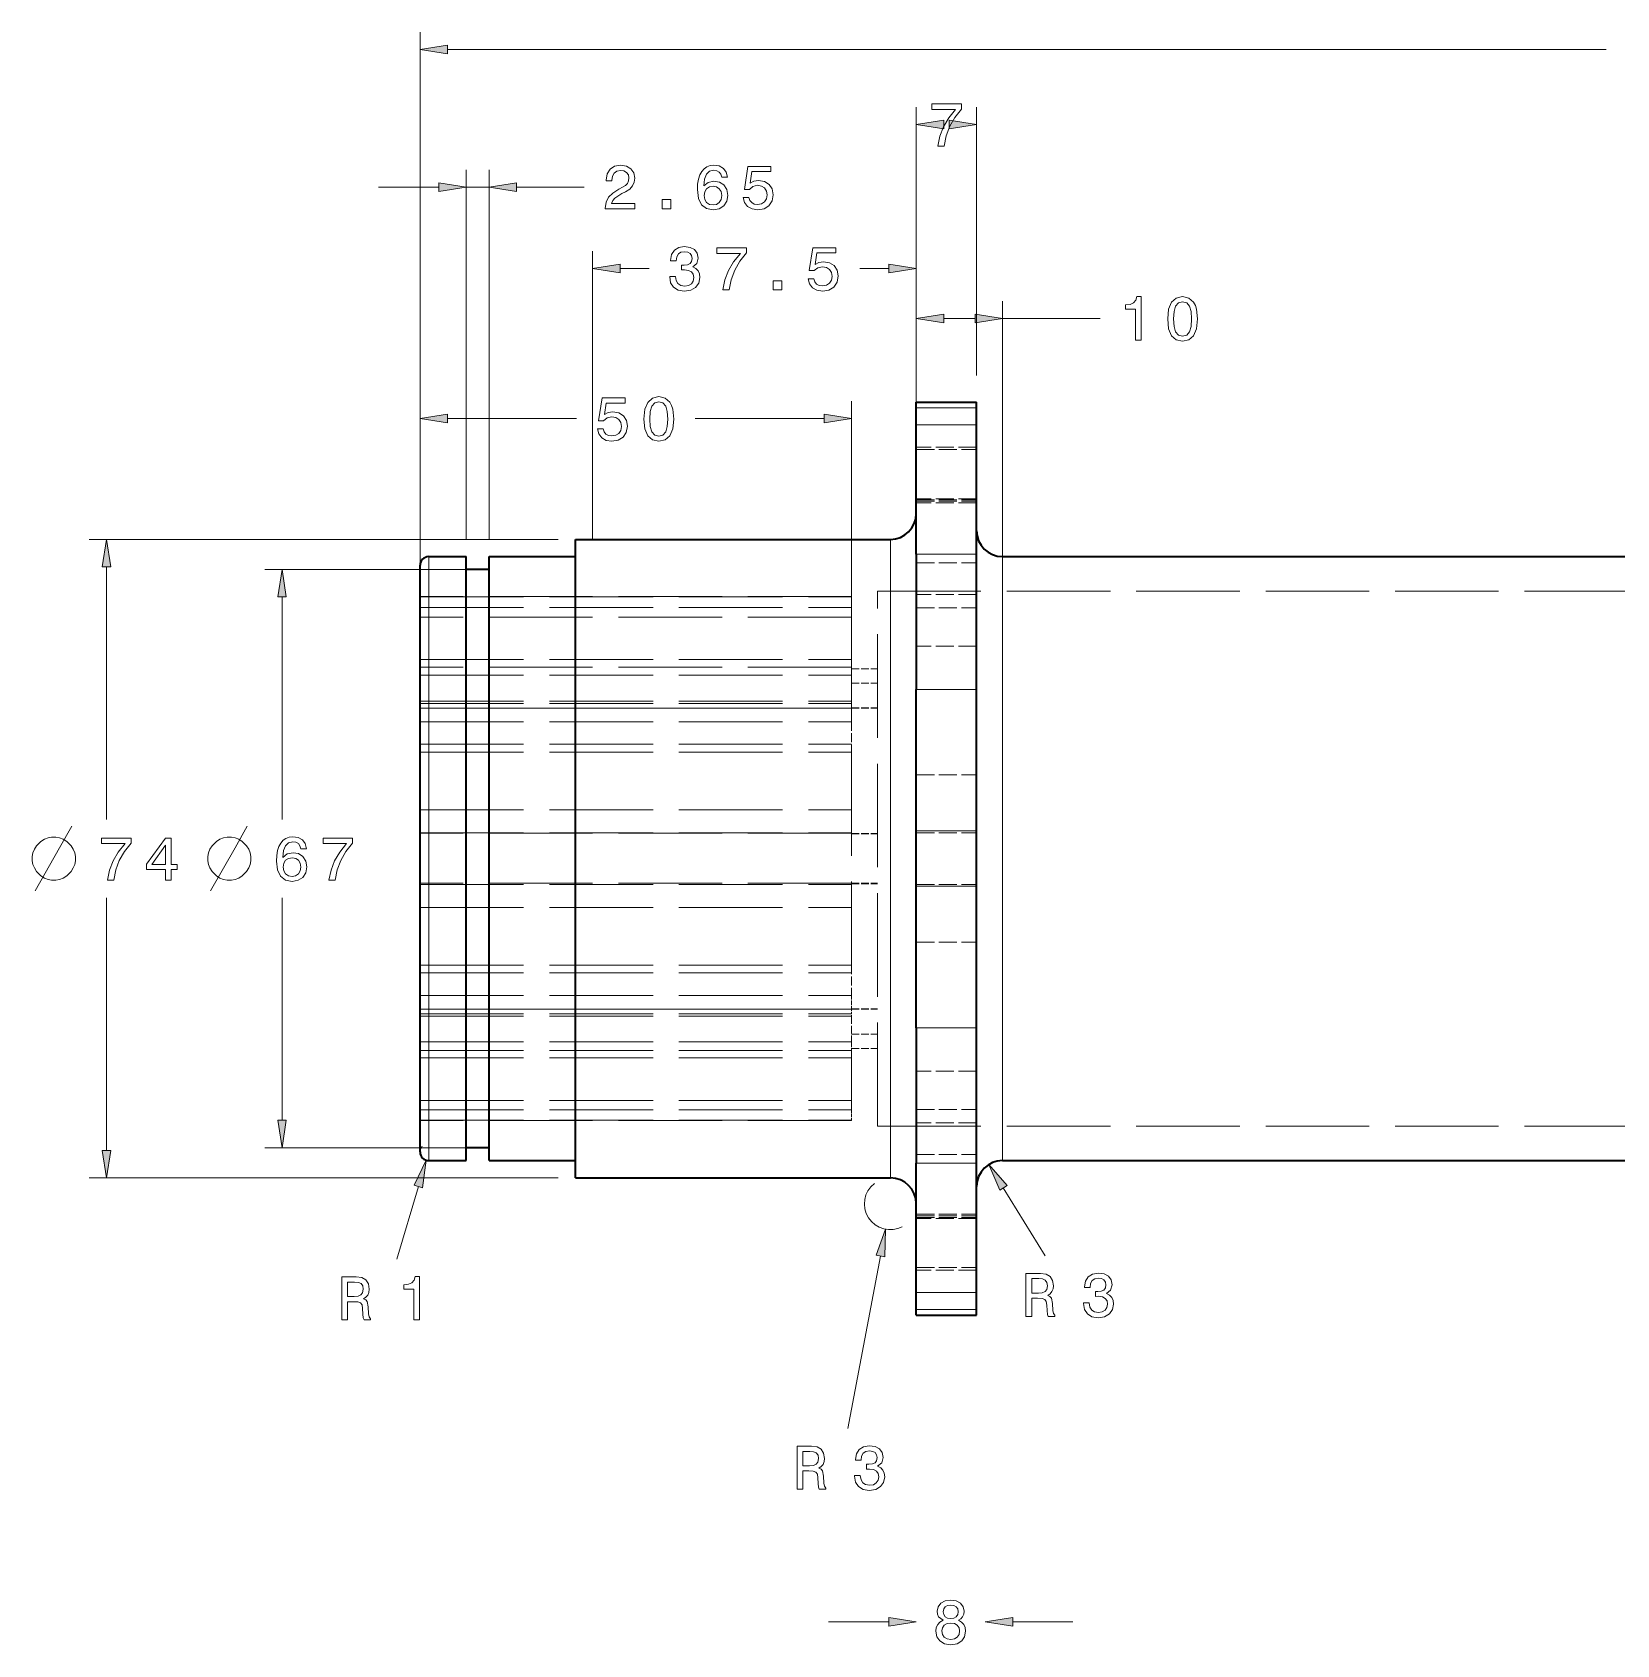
# Model space of a CAD drawing. Extents: x -14 to 541, y 210 to 400.
# Drawn here: x -13.6 to 170, y 212.9 to 399.8 of the extents above; entities that cross this region are included whole.
import ezdxf

# ---------------------------------------------------------------- set-up
doc = ezdxf.new("R2010")
doc.units = 0
doc.linetypes.add('DASHED', pattern=[15, 12, -3])

msp = doc.modelspace()

# ---------------------------------------------------------------- linework, layer by layer
at = {"color": 3, "lineweight": 13}
for p, q in [((31.36, 328.58), (31.36, 399.77)), ((34.54, 397.77), (168.82, 397.77)), ((88.86, 359.99), (88.86, 391.07)), ((95.86, 359.99), (95.86, 391.07)), ((36.71, 340.99), (36.71, 383.82)), ((39.36, 340.99), (39.36, 383.82)), ((51.36, 340.99), (51.36, 374.4)), ((88.86, 340.99), (88.86, 374.4)), ((88.86, 302.99), (88.86, 368.6)), ((98.86, 302.99), (98.86, 368.6)), ((31.36, 319.25), (31.36, 357)), ((81.36, 319.25), (81.36, 357)), ((47.36, 340.99), (-6.98, 340.99)), ((-4.98, 308.52), (-4.98, 337.82)), ((37.36, 337.49), (13.36, 337.49)), ((15.36, 308.52), (15.36, 334.32)), ((-4.98, 270.17), (-4.98, 299.46)), ((15.36, 273.67), (15.36, 299.46)), ((37.36, 270.49), (13.36, 270.49)), ((47.36, 266.99), (-6.98, 266.99)), ((84.72, 257.92), (80.95, 237.94))]:
    msp.add_line(p, q, dxfattribs=at)
at = {"color": 3, "lineweight": 13, "ltscale": 0.174624}
for p, q in [((26.55, 381.82), (33.54, 381.82)), ((78.7, 215.52), (85.69, 215.52)), ((100.04, 215.52), (107.02, 215.52))]:
    msp.add_line(p, q, dxfattribs=at)
at = {"color": 3, "lineweight": 13, "ltscale": 0.06625}
msp.add_line((36.71, 381.82), (39.36, 381.82), dxfattribs=at)
at = {"color": 3, "lineweight": 13, "ltscale": 0.19595}
msp.add_line((42.54, 381.82), (50.37, 381.82), dxfattribs=at)
at = {"color": 3, "lineweight": 13, "ltscale": 0.084216}
for p, q in [((54.54, 372.4), (57.9, 372.4)), ((82.32, 372.4), (85.69, 372.4))]:
    msp.add_line(p, q, dxfattribs=at)
at = {"color": 3, "lineweight": 13, "ltscale": 0.091249}
msp.add_line((92.04, 366.6), (95.69, 366.6), dxfattribs=at)
at = {"color": 3, "lineweight": 13, "ltscale": 0.283326}
msp.add_line((98.86, 366.6), (110.19, 366.6), dxfattribs=at)
at = {"color": 7, "lineweight": 35, "ltscale": 0.016118}
for p, q in [((88.86, 356.25), (88.86, 356.9)), ((95.86, 356.25), (95.86, 356.9)), ((88.86, 251.09), (88.86, 251.73)), ((95.86, 251.09), (95.86, 251.73))]:
    msp.add_line(p, q, dxfattribs=at)
at = {"color": 7, "lineweight": 35, "ltscale": 0.175}
for p, q in [((88.86, 356.9), (95.86, 356.9)), ((88.86, 251.09), (95.86, 251.09))]:
    msp.add_line(p, q, dxfattribs=at)
at = {"color": 7, "lineweight": 13, "ltscale": 0.175}
for p, q in [((88.86, 356.25), (95.86, 356.25)), ((88.86, 354.26), (95.86, 354.26)), ((88.86, 339.28), (95.86, 339.28)), ((88.86, 323.6), (95.86, 323.6)), ((88.86, 307.21), (95.86, 307.21)), ((88.86, 300.78), (95.86, 300.78)), ((88.86, 284.39), (95.86, 284.39)), ((95.86, 268.7), (88.86, 268.7)), ((95.86, 253.72), (88.86, 253.72)), ((88.86, 251.73), (95.86, 251.73))]:
    msp.add_line(p, q, dxfattribs=at)
at = {"color": 7, "lineweight": 35, "ltscale": 0.049664}
for p, q in [((88.86, 354.26), (88.86, 356.25)), ((95.86, 354.26), (95.86, 356.25)), ((88.86, 251.73), (88.86, 253.72)), ((95.86, 251.73), (95.86, 253.72))]:
    msp.add_line(p, q, dxfattribs=at)
at = {"color": 3, "lineweight": 13, "ltscale": 0.373895}
for p, q in [((34.54, 355), (49.49, 355)), ((63.23, 355), (78.19, 355))]:
    msp.add_line(p, q, dxfattribs=at)
at = {"color": 7, "lineweight": 35, "ltscale": 0.374565}
for p, q in [((88.86, 339.28), (88.86, 354.26)), ((95.86, 339.28), (95.86, 354.26)), ((88.86, 253.72), (88.86, 268.7)), ((95.86, 253.72), (95.86, 268.7))]:
    msp.add_line(p, q, dxfattribs=at)
at = {"color": 7, "linetype": 'DASHED', "lineweight": 13, "ltscale": 0.175}
for p, q in [((95.86, 351.69), (88.86, 351.69)), ((88.86, 351.4), (95.86, 351.4)), ((95.86, 345.69), (88.86, 345.69)), ((88.86, 345.58), (95.86, 345.58)), ((88.86, 345.41), (95.86, 345.41)), ((95.86, 345.21), (88.86, 345.21)), ((88.86, 338.28), (95.86, 338.28)), ((95.86, 334.62), (88.86, 334.62)), ((88.86, 333.07), (95.86, 333.07)), ((95.86, 328.62), (88.86, 328.62)), ((88.86, 313.69), (95.86, 313.69)), ((88.86, 306.99), (95.86, 306.99)), ((88.86, 300.99), (95.86, 300.99)), ((88.86, 294.3), (95.86, 294.3)), ((95.86, 279.37), (88.86, 279.37)), ((88.86, 274.91), (95.86, 274.91)), ((95.86, 273.37), (88.86, 273.37)), ((88.86, 269.71), (95.86, 269.71)), ((88.86, 262.77), (95.86, 262.77)), ((88.86, 262.58), (95.86, 262.58)), ((88.86, 262.4), (95.86, 262.4)), ((95.86, 262.29), (88.86, 262.29)), ((88.86, 256.59), (95.86, 256.59)), ((95.86, 256.29), (88.86, 256.29))]:
    msp.add_line(p, q, dxfattribs=at)
at = {"color": 7, "lineweight": 35}
for p, q in [((49.36, 266.99), (49.36, 340.99)), ((49.36, 340.99), (85.86, 340.99)), ((36.71, 268.99), (36.71, 338.99)), ((39.36, 268.99), (39.36, 338.99)), ((98.86, 338.99), (304.36, 338.99)), ((31.36, 269.99), (31.36, 337.99)), ((98.86, 268.99), (304.36, 268.99)), ((49.36, 266.99), (85.86, 266.99))]:
    msp.add_line(p, q, dxfattribs=at)
at = {"color": 7, "linetype": 'DASHED', "lineweight": 13}
for p, q in [((85.86, 266.99), (85.86, 340.99)), ((32.36, 268.99), (32.36, 338.99)), ((98.86, 268.99), (98.86, 338.99)), ((84.36, 334.99), (272.36, 334.99)), ((84.36, 272.99), (84.36, 334.99)), ((81.36, 334.36), (31.36, 334.36)), ((31.36, 334.32), (81.36, 334.32)), ((31.36, 333.1), (81.36, 333.1)), ((81.36, 331.99), (31.36, 331.99)), ((31.36, 327.08), (81.36, 327.08)), ((81.36, 326.19), (31.36, 326.19)), ((31.36, 325.24), (81.36, 325.24)), ((31.36, 322.25), (81.36, 322.25)), ((31.36, 321.98), (81.36, 321.98)), ((81.36, 321.44), (31.36, 321.44)), ((31.36, 321.43), (81.36, 321.43)), ((81.36, 321.42), (31.36, 321.42)), ((31.36, 319.84), (81.36, 319.84)), ((31.36, 317.25), (81.36, 317.25)), ((31.36, 316.33), (81.36, 316.33)), ((81.36, 316.33), (81.36, 291.65)), ((31.36, 309.64), (81.36, 309.64)), ((31.36, 306.98), (81.36, 306.98)), ((81.36, 306.93), (31.36, 306.93)), ((81.36, 301.13), (31.36, 301.13)), ((31.36, 301), (81.36, 301)), ((31.36, 298.34), (81.36, 298.34)), ((31.36, 291.65), (81.36, 291.65)), ((31.36, 290.74), (81.36, 290.74)), ((31.36, 288.14), (81.36, 288.14)), ((31.36, 286.56), (81.36, 286.56)), ((81.36, 286.56), (31.36, 286.56)), ((81.36, 286.54), (31.36, 286.54)), ((31.36, 286), (81.36, 286)), ((31.36, 285.73), (81.36, 285.73)), ((31.36, 282.74), (81.36, 282.74)), ((31.36, 281.76), (81.36, 281.76)), ((31.36, 280.91), (81.36, 280.91)), ((31.36, 275.96), (81.36, 275.96)), ((31.36, 274.88), (81.36, 274.88)), ((31.36, 273.66), (81.36, 273.66)), ((81.36, 273.62), (31.36, 273.62)), ((84.36, 272.99), (272.36, 272.99))]:
    msp.add_line(p, q, dxfattribs=at)
at = {"color": 7, "lineweight": 13}
for p, q in [((85.86, 266.99), (85.86, 340.99)), ((32.36, 268.99), (32.36, 338.99)), ((98.86, 268.99), (98.86, 338.99))]:
    msp.add_line(p, q, dxfattribs=at)
at = {"color": 7, "lineweight": 35, "ltscale": 0.10875}
for p, q in [((32.36, 338.99), (36.71, 338.99)), ((32.36, 268.99), (36.71, 268.99))]:
    msp.add_line(p, q, dxfattribs=at)
at = {"color": 7, "lineweight": 35, "ltscale": 0.25}
for p, q in [((39.36, 338.99), (49.36, 338.99)), ((39.36, 268.99), (49.36, 268.99))]:
    msp.add_line(p, q, dxfattribs=at)
at = {"color": 7, "lineweight": 35, "ltscale": 0.392153}
for p, q in [((88.86, 339.28), (88.86, 323.6)), ((88.86, 284.39), (88.86, 268.7))]:
    msp.add_line(p, q, dxfattribs=at)
at = {"color": 7, "lineweight": 35, "ltscale": 0.352784}
msp.add_line((95.86, 325.17), (95.86, 339.28), dxfattribs=at)
at = {"color": 7, "lineweight": 35, "ltscale": 0.06625}
for p, q in [((39.36, 337.49), (36.71, 337.49)), ((39.36, 270.49), (36.71, 270.49))]:
    msp.add_line(p, q, dxfattribs=at)
at = {"color": 7, "linetype": 'DASHED', "lineweight": 13, "ltscale": 0.031604}
for p, q in [((81.36, 334.36), (81.36, 333.1)), ((81.36, 274.88), (81.36, 273.62))]:
    msp.add_line(p, q, dxfattribs=at)
at = {"color": 7, "linetype": 'DASHED', "lineweight": 13, "ltscale": 0.150557}
for p, q in [((81.36, 333.1), (81.36, 327.08)), ((81.36, 280.91), (81.36, 274.88))]:
    msp.add_line(p, q, dxfattribs=at)
at = {"color": 7, "linetype": 'DASHED', "lineweight": 13, "ltscale": 0.03625}
msp.add_line((81.36, 331.99), (81.36, 330.54), dxfattribs=at)
at = {"color": 7, "linetype": 'DASHED', "lineweight": 13, "ltscale": 0.10875}
msp.add_line((81.36, 330.54), (81.36, 326.19), dxfattribs=at)
at = {"color": 7, "linetype": 'DASHED', "lineweight": 13, "ltscale": 0.045844}
for p, q in [((81.36, 327.08), (81.36, 325.24)), ((81.36, 282.74), (81.36, 280.91))]:
    msp.add_line(p, q, dxfattribs=at)
at = {"color": 7, "linetype": 'DASHED', "lineweight": 13, "ltscale": 0.075}
for p, q in [((81.36, 326), (84.36, 326)), ((81.36, 324.34), (84.36, 324.34)), ((81.36, 324.32), (84.36, 324.32)), ((81.36, 321.45), (84.36, 321.45)), ((81.36, 321.42), (84.36, 321.42)), ((81.36, 306.92), (84.36, 306.92)), ((81.36, 306.85), (84.36, 306.85)), ((81.36, 301.13), (84.36, 301.13)), ((81.36, 301.06), (84.36, 301.06)), ((81.36, 286.57), (84.36, 286.57)), ((81.36, 286.53), (84.36, 286.53)), ((81.36, 283.66), (84.36, 283.66)), ((81.36, 283.64), (84.36, 283.64)), ((81.36, 281.99), (84.36, 281.99))]:
    msp.add_line(p, q, dxfattribs=at)
at = {"color": 7, "linetype": 'DASHED', "lineweight": 13, "ltscale": 0.074828}
for p, q in [((81.36, 325.24), (81.36, 322.25)), ((81.36, 285.73), (81.36, 282.74))]:
    msp.add_line(p, q, dxfattribs=at)
at = {"color": 7, "lineweight": 35, "ltscale": 0.409741}
for p, q in [((88.86, 307.21), (88.86, 323.6)), ((95.86, 307.21), (95.86, 323.6)), ((88.86, 284.39), (88.86, 300.78)), ((95.86, 284.39), (95.86, 300.78))]:
    msp.add_line(p, q, dxfattribs=at)
at = {"color": 7, "lineweight": 35, "ltscale": 0.039369}
msp.add_line((95.86, 323.6), (95.86, 325.17), dxfattribs=at)
at = {"color": 7, "linetype": 'DASHED', "lineweight": 13, "ltscale": 0.020248}
msp.add_line((81.36, 322.25), (81.36, 321.44), dxfattribs=at)
at = {"color": 7, "linetype": 'DASHED', "lineweight": 13, "ltscale": 0.039912}
for p, q in [((81.36, 321.44), (81.36, 319.84)), ((81.36, 288.14), (81.36, 286.54))]:
    msp.add_line(p, q, dxfattribs=at)
at = {"color": 7, "linetype": 'DASHED', "lineweight": 13, "ltscale": 0.087775}
for p, q in [((81.36, 319.84), (81.36, 316.33)), ((81.36, 291.65), (81.36, 288.14))]:
    msp.add_line(p, q, dxfattribs=at)
at = {"color": 7, "lineweight": 35, "ltscale": 0.160716}
for p, q in [((88.86, 300.78), (88.86, 307.21)), ((95.86, 300.78), (95.86, 307.21))]:
    msp.add_line(p, q, dxfattribs=at)
at = {"color": 7, "linetype": 'DASHED', "lineweight": 13, "ltscale": 0.020639}
msp.add_line((81.36, 286.56), (81.36, 285.73), dxfattribs=at)
at = {"color": 7, "lineweight": 35, "ltscale": 0.320619}
msp.add_line((95.86, 271.56), (95.86, 284.39), dxfattribs=at)
at = {"color": 7, "linetype": 'DASHED', "lineweight": 13, "ltscale": 0.145}
msp.add_line((81.36, 281.76), (81.36, 275.96), dxfattribs=at)
at = {"color": 7, "lineweight": 35, "ltscale": 0.071534}
msp.add_line((95.86, 268.7), (95.86, 271.56), dxfattribs=at)
at = {"color": 3, "lineweight": 13, "ltscale": 0.219736}
msp.add_line((31.17, 265.99), (28.67, 257.56), dxfattribs=at)
at = {"color": 3, "lineweight": 13, "ltscale": 0.231793}
msp.add_line((98.95, 265.84), (103.82, 257.95), dxfattribs=at)
at = {"color": 3, "lineweight": 13}
for points in [[(34.54, 398.27), (31.36, 397.77), (34.54, 397.27)], [(91.36, 386.57), (92.09, 386.57), (92.32, 387.76), (92.74, 388.87), (93.33, 389.9), (94.1, 390.87), (94.1, 391.46), (90.68, 391.46), (90.68, 390.81), (93.41, 390.81), (92.62, 389.84), (92.02, 388.82), (91.6, 387.74)], [(92.04, 389.58), (88.86, 389.07), (92.04, 388.57)], [(92.69, 388.57), (95.86, 389.07), (92.69, 389.58)], [(52.82, 379.32), (56.25, 379.32), (56.25, 379.94), (53.54, 379.94), (53.69, 380.28), (53.95, 380.56), (54.75, 381.07), (55.17, 381.29), (55.65, 381.6), (55.99, 381.96), (56.18, 382.39), (56.25, 382.87), (56.13, 383.47), (55.79, 383.95), (55.27, 384.25), (54.6, 384.36), (53.91, 384.24), (53.39, 383.9), (53.05, 383.36), (52.93, 382.64), (52.93, 382.54), (53.59, 382.54), (53.59, 382.6), (53.65, 383.09), (53.85, 383.45), (54.16, 383.68), (54.57, 383.76), (54.99, 383.69), (55.3, 383.51), (55.5, 383.23), (55.57, 382.88), (55.52, 382.54), (55.38, 382.26), (55.15, 382.02), (54.83, 381.8), (54.41, 381.57), (53.7, 381.12), (53.21, 380.65), (52.91, 380.07), (52.82, 379.35)], [(66.98, 382.98), (66.84, 383.56), (66.52, 383.99), (66.03, 384.27), (65.4, 384.36), (64.98, 384.31), (64.61, 384.17), (64.28, 383.95), (64.01, 383.63), (63.79, 383.24), (63.64, 382.75), (63.53, 382.18), (63.51, 381.54), (63.62, 380.52), (63.97, 379.78), (64.54, 379.33), (65.32, 379.18), (66.02, 379.31), (66.55, 379.65), (66.9, 380.18), (67.02, 380.86), (66.9, 381.54), (66.57, 382.07), (66.06, 382.4), (65.42, 382.52), (64.74, 382.37), (64.23, 381.96), (64.33, 382.75), (64.56, 383.32), (64.92, 383.66), (65.41, 383.78), (65.77, 383.72), (66.04, 383.57), (66.22, 383.31), (66.32, 382.98)], [(68.8, 380.63), (68.96, 380.04), (69.31, 379.58), (69.83, 379.29), (70.49, 379.18), (71.22, 379.31), (71.79, 379.66), (72.15, 380.22), (72.29, 380.94), (72.16, 381.61), (71.82, 382.14), (71.28, 382.48), (70.58, 382.6), (70.04, 382.52), (69.62, 382.28), (69.82, 383.62), (72.01, 383.62), (72.01, 384.22), (69.34, 384.22), (68.94, 381.56), (69.52, 381.56), (69.94, 381.9), (70.47, 382.03), (70.93, 381.95), (71.28, 381.72), (71.51, 381.36), (71.59, 380.91), (71.51, 380.45), (71.28, 380.1), (70.92, 379.88), (70.47, 379.8), (70.09, 379.85), (69.79, 380.02), (69.58, 380.27), (69.47, 380.63)], [(33.54, 381.32), (36.71, 381.82), (33.54, 382.33)], [(42.54, 382.33), (39.36, 381.82), (42.54, 381.32)], [(66.32, 380.85), (66.24, 380.4), (66.04, 380.05), (65.72, 379.82), (65.31, 379.75), (64.89, 379.82), (64.56, 380.04), (64.36, 380.39), (64.29, 380.84), (64.36, 381.29), (64.56, 381.63), (64.9, 381.85), (65.34, 381.92), (65.73, 381.85), (66.04, 381.64), (66.24, 381.3)], [(59.41, 379.32), (60.41, 379.32), (60.41, 380.4), (59.41, 380.4)], [(60.29, 371.47), (60.29, 371.42), (60.4, 370.73), (60.74, 370.21), (61.28, 369.88), (61.98, 369.76), (62.73, 369.88), (63.29, 370.19), (63.65, 370.7), (63.78, 371.35), (63.73, 371.77), (63.57, 372.12), (63.31, 372.39), (62.96, 372.58), (63.43, 372.97), (63.6, 373.59), (63.49, 374.15), (63.18, 374.58), (62.67, 374.84), (61.98, 374.94), (61.33, 374.82), (60.84, 374.5), (60.51, 374), (60.4, 373.33), (60.4, 373.28), (61.05, 373.28), (61.1, 373.74), (61.29, 374.07), (61.59, 374.27), (62.02, 374.34), (62.39, 374.29), (62.67, 374.14), (62.83, 373.89), (62.9, 373.56), (62.83, 373.21), (62.66, 372.97), (62.36, 372.82), (61.95, 372.78), (61.67, 372.79), (61.67, 372.22), (62.02, 372.23), (62.47, 372.17), (62.81, 372), (63.01, 371.72), (63.09, 371.35), (63.01, 370.93), (62.8, 370.62), (62.47, 370.43), (62.03, 370.36), (61.57, 370.43), (61.24, 370.65), (61.03, 370.99), (60.95, 371.47)], [(66.44, 369.9), (67.17, 369.9), (67.41, 371.09), (67.82, 372.2), (68.42, 373.23), (69.19, 374.19), (69.19, 374.79), (65.76, 374.79), (65.76, 374.14), (68.49, 374.14), (67.7, 373.16), (67.1, 372.15), (66.69, 371.07)], [(76.33, 371.2), (76.49, 370.61), (76.84, 370.15), (77.36, 369.86), (78.02, 369.76), (78.75, 369.89), (79.32, 370.24), (79.68, 370.8), (79.82, 371.52), (79.69, 372.19), (79.35, 372.72), (78.81, 373.06), (78.11, 373.18), (77.57, 373.09), (77.15, 372.85), (77.35, 374.2), (79.54, 374.2), (79.54, 374.79), (76.87, 374.79), (76.47, 372.14), (77.05, 372.14), (77.47, 372.48), (78, 372.6), (78.46, 372.52), (78.82, 372.29), (79.04, 371.94), (79.12, 371.48), (79.04, 371.03), (78.81, 370.68), (78.46, 370.45), (78, 370.38), (77.62, 370.43), (77.32, 370.59), (77.11, 370.85), (77, 371.2)], [(54.54, 372.9), (51.36, 372.4), (54.54, 371.9)], [(85.69, 371.9), (88.86, 372.4), (85.69, 372.9)], [(72.28, 369.9), (73.28, 369.9), (73.28, 370.97), (72.28, 370.97)], [(114.26, 364.1), (114.92, 364.1), (114.92, 369.14), (114.43, 369.14), (114.3, 368.7), (114.04, 368.4), (113.65, 368.23), (113.1, 368.17), (113.1, 367.66), (114.26, 367.66)], [(118, 366.54), (118.1, 365.41), (118.44, 364.6), (118.98, 364.11), (119.73, 363.96), (120.47, 364.11), (121.01, 364.6), (121.35, 365.41), (121.46, 366.54), (121.35, 367.67), (121.21, 368.11), (121.01, 368.48), (120.47, 368.97), (119.73, 369.14), (118.98, 368.97), (118.44, 368.47), (118.1, 367.67)], [(118.69, 366.54), (118.74, 367.41), (118.92, 368.04), (119.25, 368.41), (119.73, 368.54), (120.21, 368.41), (120.53, 368.04), (120.71, 367.41), (120.77, 366.54), (120.71, 365.66), (120.53, 365.04), (120.21, 364.67), (119.73, 364.55), (119.25, 364.67), (118.92, 365.04), (118.74, 365.66)], [(92.04, 367.1), (88.86, 366.6), (92.04, 366.1)], [(95.69, 366.1), (98.86, 366.6), (95.69, 367.1)], [(51.91, 353.81), (52.06, 353.21), (52.42, 352.75), (52.94, 352.47), (53.6, 352.36), (54.33, 352.49), (54.9, 352.84), (55.26, 353.4), (55.39, 354.12), (55.27, 354.79), (54.92, 355.32), (54.38, 355.66), (53.69, 355.78), (53.14, 355.69), (52.73, 355.46), (52.93, 356.8), (55.12, 356.8), (55.12, 357.39), (52.45, 357.39), (52.05, 354.74), (52.63, 354.74), (53.04, 355.08), (53.58, 355.2), (54.04, 355.12), (54.39, 354.89), (54.61, 354.54), (54.69, 354.09), (54.61, 353.63), (54.38, 353.28), (54.03, 353.06), (53.58, 352.98), (53.2, 353.03), (52.9, 353.19), (52.68, 353.45), (52.58, 353.81)], [(57.29, 354.94), (57.4, 353.81), (57.74, 353.01), (58.28, 352.52), (59.03, 352.36), (59.77, 352.52), (60.31, 353.01), (60.64, 353.81), (60.76, 354.94), (60.64, 356.07), (60.51, 356.51), (60.31, 356.88), (59.77, 357.37), (59.03, 357.54), (58.28, 357.37), (57.74, 356.87), (57.4, 356.07)], [(34.54, 355.5), (31.36, 355), (34.54, 354.5)], [(57.98, 354.94), (58.04, 355.82), (58.22, 356.44), (58.55, 356.81), (59.03, 356.94), (59.51, 356.81), (59.83, 356.44), (60.01, 355.82), (60.07, 354.94), (60.01, 354.06), (59.83, 353.44), (59.51, 353.07), (59.03, 352.95), (58.55, 353.07), (58.22, 353.44), (58.04, 354.06)], [(78.19, 354.5), (81.36, 355), (78.19, 355.5)], [(-4.48, 337.82), (-4.98, 340.99), (-5.48, 337.82)], [(15.86, 334.32), (15.36, 337.49), (14.86, 334.32)], [(18.19, 305.14), (18.06, 305.73), (17.74, 306.16), (17.25, 306.43), (16.61, 306.53), (16.19, 306.48), (15.82, 306.34), (15.5, 306.12), (15.22, 305.8), (15.01, 305.4), (14.85, 304.92), (14.75, 304.35), (14.72, 303.71), (14.84, 302.69), (15.19, 301.94), (15.76, 301.5), (16.54, 301.35), (17.23, 301.48), (17.77, 301.82), (18.11, 302.35), (18.24, 303.03), (18.11, 303.71), (17.78, 304.24), (17.27, 304.57), (16.64, 304.68), (15.95, 304.54), (15.44, 304.13), (15.55, 304.92), (15.78, 305.49), (16.13, 305.83), (16.62, 305.94), (16.98, 305.89), (17.26, 305.73), (17.44, 305.48), (17.53, 305.14)], [(-10.84, 306.49), (-11.34, 306.49), (-11.75, 306.41), (-12.17, 306.24), (-12.59, 305.99), (-13.09, 305.49), (-13.34, 305.07), (-13.5, 304.66), (-13.59, 304.24), (-13.59, 303.74), (-13.5, 303.32), (-13.34, 302.91), (-13.09, 302.49), (-12.59, 301.99), (-12.17, 301.74), (-11.75, 301.57), (-11.34, 301.49), (-10.84, 301.49), (-10.42, 301.57), (-10, 301.74), (-9.59, 301.99), (-9.09, 302.49), (-8.84, 302.91), (-8.67, 303.32), (-8.59, 303.74), (-8.59, 304.24), (-8.67, 304.66), (-8.84, 305.07), (-9.09, 305.49), (-9.59, 305.99), (-10, 306.24), (-10.42, 306.41)], [(-4.88, 301.49), (-4.15, 301.49), (-3.91, 302.68), (-3.5, 303.79), (-2.9, 304.82), (-2.13, 305.78), (-2.13, 306.38), (-5.56, 306.38), (-5.56, 305.73), (-2.83, 305.73), (-3.62, 304.75), (-4.22, 303.74), (-4.63, 302.66)], [(1.86, 301.49), (2.5, 301.49), (2.5, 302.73), (3.22, 302.73), (3.22, 303.31), (2.5, 303.31), (2.5, 306.38), (1.85, 306.38), (-0.34, 303.36), (-0.34, 302.73), (1.86, 302.73)], [(0.26, 303.31), (1.86, 305.55), (1.86, 303.31)], [(9.5, 306.49), (9, 306.49), (8.59, 306.41), (8.17, 306.24), (7.75, 305.99), (7.25, 305.49), (7, 305.07), (6.84, 304.66), (6.75, 304.24), (6.75, 303.74), (6.84, 303.32), (7, 302.91), (7.25, 302.49), (7.75, 301.99), (8.17, 301.74), (8.59, 301.57), (9, 301.49), (9.5, 301.49), (9.92, 301.57), (10.34, 301.74), (10.75, 301.99), (11.25, 302.49), (11.5, 302.91), (11.67, 303.32), (11.75, 303.74), (11.75, 304.24), (11.67, 304.66), (11.5, 305.07), (11.25, 305.49), (10.75, 305.99), (10.34, 306.24), (9.92, 306.41)], [(20.8, 301.49), (21.53, 301.49), (21.76, 302.68), (22.18, 303.79), (22.77, 304.82), (23.54, 305.78), (23.54, 306.38), (20.11, 306.38), (20.11, 305.73), (22.85, 305.73), (22.06, 304.75), (21.46, 303.74), (21.04, 302.66)], [(17.54, 303.02), (17.46, 302.56), (17.26, 302.22), (16.93, 301.99), (16.53, 301.92), (16.1, 301.99), (15.78, 302.21), (15.57, 302.56), (15.51, 303.01), (15.58, 303.46), (15.78, 303.8), (16.11, 304.01), (16.56, 304.09), (16.95, 304.01), (17.26, 303.8), (17.46, 303.47)], [(14.86, 273.67), (15.36, 270.49), (15.86, 273.67)], [(-5.48, 270.17), (-4.98, 266.99), (-4.48, 270.17)], [(31.66, 265.85), (32.08, 269.03), (30.69, 266.13)], [(99.38, 266.11), (97.29, 268.54), (98.53, 265.58)], [(85.21, 257.83), (85.31, 261.04), (84.22, 258.02)], [(22.28, 250.53), (22.95, 250.53), (22.95, 252.64), (23.64, 252.64), (24.14, 252.62), (24.46, 252.52), (24.63, 252.28), (24.7, 251.86), (24.74, 251.21), (24.78, 250.78), (24.87, 250.53), (25.63, 250.53), (25.63, 250.67), (25.46, 250.87), (25.4, 251.24), (25.35, 252.05), (25.23, 252.65), (25.06, 252.84), (24.8, 252.97), (25.09, 253.15), (25.29, 253.4), (25.42, 253.72), (25.47, 254.1), (25.37, 254.71), (25.08, 255.16), (24.6, 255.44), (23.95, 255.53), (22.28, 255.53)], [(23.77, 254.92), (24.21, 254.87), (24.52, 254.74), (24.71, 254.49), (24.78, 254.09), (24.7, 253.67), (24.51, 253.42), (24.18, 253.29), (23.72, 253.25), (22.95, 253.25), (22.95, 254.92)], [(30.64, 250.53), (31.29, 250.53), (31.29, 255.57), (30.8, 255.57), (30.67, 255.13), (30.41, 254.83), (30.02, 254.66), (29.47, 254.6), (29.47, 254.09), (30.64, 254.09)], [(101.58, 250.92), (102.25, 250.92), (102.25, 253.03), (102.93, 253.03), (103.44, 253.01), (103.75, 252.91), (103.92, 252.67), (104, 252.25), (104.03, 251.6), (104.08, 251.17), (104.16, 250.92), (104.92, 250.92), (104.92, 251.06), (104.75, 251.26), (104.7, 251.63), (104.65, 252.44), (104.52, 253.04), (104.36, 253.23), (104.1, 253.36), (104.39, 253.54), (104.59, 253.8), (104.72, 254.11), (104.76, 254.49), (104.66, 255.1), (104.37, 255.55), (103.9, 255.83), (103.25, 255.92), (101.58, 255.92)], [(103.06, 255.31), (103.5, 255.27), (103.81, 255.13), (104, 254.88), (104.07, 254.48), (104, 254.06), (103.8, 253.81), (103.47, 253.68), (103.02, 253.64), (102.25, 253.64), (102.25, 255.31)], [(108.24, 252.49), (108.24, 252.44), (108.36, 251.75), (108.7, 251.23), (109.23, 250.9), (109.94, 250.78), (110.69, 250.9), (111.25, 251.22), (111.61, 251.72), (111.74, 252.37), (111.68, 252.79), (111.52, 253.14), (111.26, 253.41), (110.92, 253.6), (111.39, 253.99), (111.55, 254.61), (111.44, 255.17), (111.13, 255.6), (110.63, 255.86), (109.94, 255.96), (109.29, 255.84), (108.79, 255.52), (108.47, 255.02), (108.36, 254.35), (108.36, 254.3), (109, 254.3), (109.06, 254.76), (109.25, 255.09), (109.55, 255.29), (109.97, 255.37), (110.35, 255.31), (110.62, 255.16), (110.79, 254.91), (110.85, 254.58), (110.79, 254.23), (110.61, 253.99), (110.31, 253.85), (109.9, 253.8), (109.62, 253.81), (109.62, 253.24), (109.97, 253.26), (110.43, 253.19), (110.77, 253.02), (110.97, 252.74), (111.04, 252.37), (110.96, 251.95), (110.75, 251.64), (110.42, 251.45), (109.98, 251.38), (109.53, 251.45), (109.2, 251.67), (108.99, 252.02), (108.91, 252.49)], [(75.05, 230.91), (75.72, 230.91), (75.72, 233.02), (76.4, 233.02), (76.91, 232.99), (77.22, 232.89), (77.4, 232.66), (77.47, 232.23), (77.51, 231.58), (77.55, 231.16), (77.63, 230.91), (78.39, 230.91), (78.39, 231.04), (78.23, 231.24), (78.17, 231.62), (78.12, 232.43), (78, 233.02), (77.83, 233.21), (77.57, 233.35), (77.86, 233.53), (78.06, 233.78), (78.19, 234.1), (78.23, 234.48), (78.13, 235.08), (77.84, 235.54), (77.37, 235.81), (76.72, 235.91), (75.05, 235.91)], [(81.72, 232.48), (81.72, 232.43), (81.83, 231.73), (82.17, 231.22), (82.7, 230.88), (83.41, 230.76), (84.16, 230.88), (84.72, 231.2), (85.08, 231.7), (85.21, 232.35), (85.15, 232.78), (84.99, 233.12), (84.74, 233.39), (84.39, 233.59), (84.86, 233.97), (85.02, 234.59), (84.92, 235.16), (84.61, 235.58), (84.1, 235.85), (83.41, 235.94), (82.76, 235.83), (82.26, 235.51), (81.94, 235), (81.83, 234.33), (81.83, 234.28), (82.47, 234.28), (82.53, 234.75), (82.72, 235.08), (83.02, 235.28), (83.45, 235.35), (83.82, 235.29), (84.09, 235.14), (84.26, 234.9), (84.32, 234.57), (84.26, 234.21), (84.09, 233.97), (83.78, 233.83), (83.37, 233.79), (83.09, 233.79), (83.09, 233.23), (83.45, 233.24), (83.9, 233.17), (84.24, 233), (84.44, 232.72), (84.51, 232.35), (84.43, 231.94), (84.22, 231.63), (83.89, 231.43), (83.45, 231.37), (83, 231.44), (82.67, 231.65), (82.46, 232), (82.38, 232.48)], [(76.53, 235.29), (76.97, 235.25), (77.28, 235.11), (77.48, 234.86), (77.54, 234.46), (77.47, 234.05), (77.27, 233.79), (76.94, 233.66), (76.49, 233.63), (75.72, 233.63), (75.72, 235.29)], [(91.97, 215.71), (91.6, 215.51), (91.35, 215.23), (91.19, 214.88), (91.14, 214.45), (91.25, 213.81), (91.59, 213.32), (92.13, 213), (92.86, 212.88), (93.59, 213), (94.13, 213.32), (94.46, 213.81), (94.58, 214.45), (94.53, 214.88), (94.37, 215.23), (94.11, 215.51), (93.75, 215.71), (94.04, 215.89), (94.24, 216.13), (94.37, 216.41), (94.41, 216.77), (94.29, 217.28), (93.99, 217.69), (93.5, 217.96), (92.86, 218.06), (92.21, 217.96), (91.72, 217.69), (91.41, 217.28), (91.3, 216.77), (91.34, 216.41), (91.46, 216.13)], [(91.99, 216.71), (92.05, 217.03), (92.22, 217.27), (92.49, 217.42), (92.86, 217.48), (93.22, 217.42), (93.5, 217.27), (93.67, 217.03), (93.73, 216.71), (93.67, 216.38), (93.5, 216.13), (93.22, 215.97), (92.86, 215.92), (92.49, 215.97), (92.22, 216.13), (92.05, 216.38)], [(85.69, 215.02), (88.86, 215.52), (85.69, 216.02)], [(91.83, 214.47), (91.9, 214.85), (92.1, 215.14), (92.43, 215.33), (92.86, 215.39), (93.29, 215.33), (93.61, 215.14), (93.82, 214.85), (93.89, 214.47), (93.82, 214.06), (93.61, 213.75), (93.29, 213.55), (92.86, 213.48), (92.43, 213.55), (92.1, 213.75), (91.9, 214.06)], [(100.04, 216.02), (96.86, 215.52), (100.04, 215.02)]]:
    msp.add_lwpolyline(points, close=True, dxfattribs=at)
for points in [[(-13.25, 300.24), (-10.42, 305.24), (-9, 307.74)], [(7.09, 300.24), (9.92, 305.24), (11.34, 307.74)]]:
    msp.add_lwpolyline(points, dxfattribs=at)
at = {"color": 7, "lineweight": 35}
for centre, radius, start, end in [((85.86, 343.99), 3, 270, 360), ((98.86, 341.99), 3, 180, 270), ((32.36, 337.99), 1, 90, 180), ((32.36, 269.99), 1, 180, 270), ((98.86, 265.99), 3, 90, 180), ((85.86, 263.99), 3, 0, 90)]:
    msp.add_arc(centre, radius, start, end, dxfattribs=at)
at = {"color": 3, "lineweight": 13}
for centre, radius, start, end in [((32.36, 269.99), 1, 138.8817, 270), ((98.86, 265.99), 3, 121.6899, 159.8871), ((85.86, 263.99), 3, 128.1972, 297.5185)]:
    msp.add_arc(centre, radius, start, end, dxfattribs=at)
for points in [[(34.54, 398.27), (31.36, 397.77), (34.54, 398.27), (34.54, 397.27)], [(92.04, 389.58), (88.86, 389.07), (92.04, 389.58), (92.04, 388.57)], [(92.69, 388.57), (95.86, 389.07), (92.69, 388.57), (92.69, 389.58)], [(33.54, 381.32), (36.71, 381.82), (33.54, 381.32), (33.54, 382.33)], [(42.54, 382.33), (39.36, 381.82), (42.54, 382.33), (42.54, 381.32)], [(54.54, 372.9), (51.36, 372.4), (54.54, 372.9), (54.54, 371.9)], [(85.69, 371.9), (88.86, 372.4), (85.69, 371.9), (85.69, 372.9)], [(92.04, 367.1), (88.86, 366.6), (92.04, 367.1), (92.04, 366.1)], [(95.69, 366.1), (98.86, 366.6), (95.69, 366.1), (95.69, 367.1)], [(34.54, 355.5), (31.36, 355), (34.54, 355.5), (34.54, 354.5)], [(78.19, 354.5), (81.36, 355), (78.19, 354.5), (78.19, 355.5)], [(-4.48, 337.82), (-4.98, 340.99), (-4.48, 337.82), (-5.48, 337.82)], [(15.86, 334.32), (15.36, 337.49), (15.86, 334.32), (14.86, 334.32)], [(14.86, 273.67), (15.36, 270.49), (14.86, 273.67), (15.86, 273.67)], [(-5.48, 270.17), (-4.98, 266.99), (-5.48, 270.17), (-4.48, 270.17)], [(31.66, 265.85), (32.08, 269.03), (31.66, 265.85), (30.69, 266.13)], [(99.38, 266.11), (97.29, 268.54), (99.38, 266.11), (98.53, 265.58)], [(85.21, 257.83), (85.31, 261.04), (85.21, 257.83), (84.22, 258.02)], [(85.69, 215.02), (88.86, 215.52), (85.69, 215.02), (85.69, 216.02)], [(100.04, 216.02), (96.86, 215.52), (100.04, 216.02), (100.04, 215.02)]]:
    msp.add_solid(points, dxfattribs=at)

doc.saveas('drawing.dxf')
